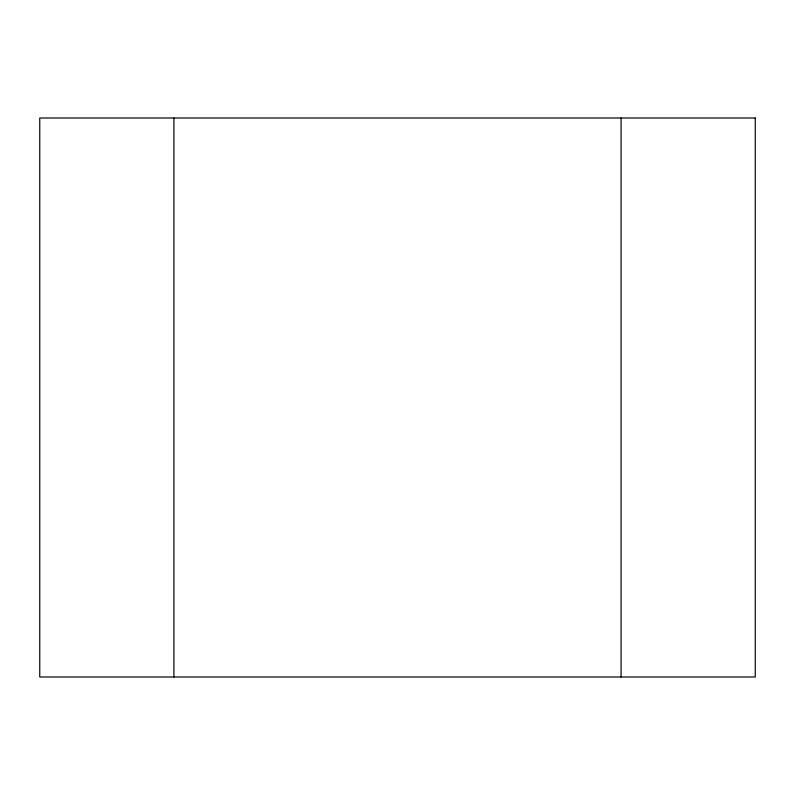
<?xml version="1.0" encoding="UTF-8"?>
<svg xmlns="http://www.w3.org/2000/svg" width="795" height="795" viewBox="0 0 795 795"><rect width="100%" height="100%" fill="white"/><g stroke="black" fill="none" stroke-linecap="round" stroke-linejoin="round"><path stroke-width="1.19" d="M621.094 118.008L621.094 676.992M173.906 118.008L173.906 676.992M755.25 118.008L39.75 118.008L39.75 676.992L755.25 676.992L755.25 118.008"/></g></svg>
